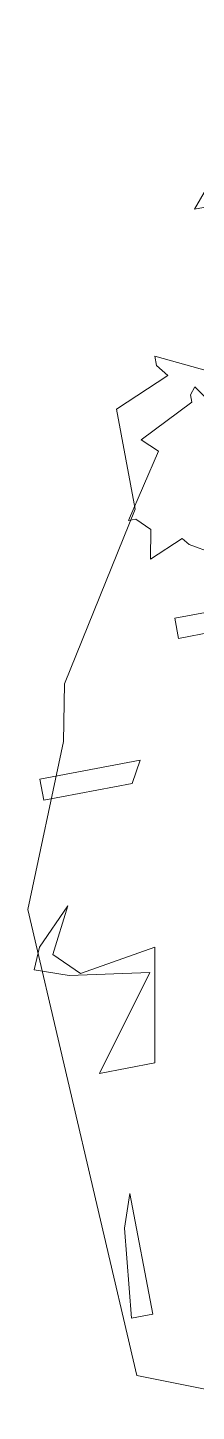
# Model space of a CAD drawing. Header units: millimetres. Extents: x 1418 to 1811, y 1796 to 1956.
# Drawn here: x 1467.42 to 1467.504, y 1846.104 to 1846.793 of the extents above; entities that cross this region are included whole.
import ezdxf

# ---------------------------------------------------------------- set-up
doc = ezdxf.new("R2010")
doc.units = ezdxf.units.MM
doc.layers.add('ARBRE', color=251, linetype='Continuous', lineweight=13)

# ---------------------------------------------------------------- blocks, each defined once
blk = doc.blocks.new('WMF26', base_point=(0, 0.0008))
at = {"color": 85}
for points in [[(12.6346, -5.7369), (13.1582, -5.9476), (13.2233, -7.4181), (13.0199, -7.9055), (12.9837, -8.0792), (12.6708, -8.5666), (12.6708, -8.8803), (12.4963, -8.9527), (12.5251, -8.989), (12.5251, -9.0178), (12.111, -8.8144)], [(12.2485, -9.4401), (12.3209, -9.4401), (11.8994, -9.9284)]]:
    blk.add_lwpolyline(points, dxfattribs=at)
at = {"color": 106}
for points in [[(13.1418, -6.1238), (13.1121, -6.3996), (13.0759, -6.5017), (13.0759, -6.1238), (13.1418, -6.1238), (13.1418, -6.1238)], [(12.8898, -7.1587), (13.136, -7.195), (13.2381, -7.232), (13.2093, -7.2971), (13.0998, -7.4066), (13.1731, -7.2682), (13.0998, -7.195), (12.8602, -7.232), (12.9261, -6.8821), (13.0998, -6.8821), (12.8898, -7.1587), (12.8898, -7.1587)], [(13.1121, -7.805), (12.7985, -7.805), (12.8363, -7.7392), (13.1121, -7.7392), (13.1121, -7.805), (13.1121, -7.805)], [(12.5062, -8.1517), (12.6132, -8.1517), (12.6132, -8.215), (12.5062, -8.215)], [(12.4609, -8.3896), (12.5284, -8.4291), (12.5457, -8.4513), (12.6527, -8.4069), (12.6354, -8.4966), (12.675, -8.5361), (12.698, -8.5361), (12.5679, -8.7288), (12.6132, -8.7733), (12.4387, -8.8581), (12.4387, -8.8811), (12.4214, -8.9033), (12.2913, -8.7115)]]:
    blk.add_lwpolyline(points, dxfattribs=at)
blk = doc.blocks.new('T2_02')
at = {"xscale": 0.3499999999999943, "yscale": 0.3499999999999943, "zscale": 0.3499999999999943}
blk.add_blockref('WMF26', (-2.2399, 1.997), dxfattribs=at)

msp = doc.modelspace()

# ---------------------------------------------------------------- block references
at = {"layer": 'ARBRE', "xscale": 0.4621142716754233, "yscale": 0.4621142716754233, "zscale": 0.4621142716754233, "rotation": 190.6551472559353}
msp.add_blockref('T2_02', (1468.55582, 1846.28566), dxfattribs=at)

doc.saveas('drawing.dxf')
